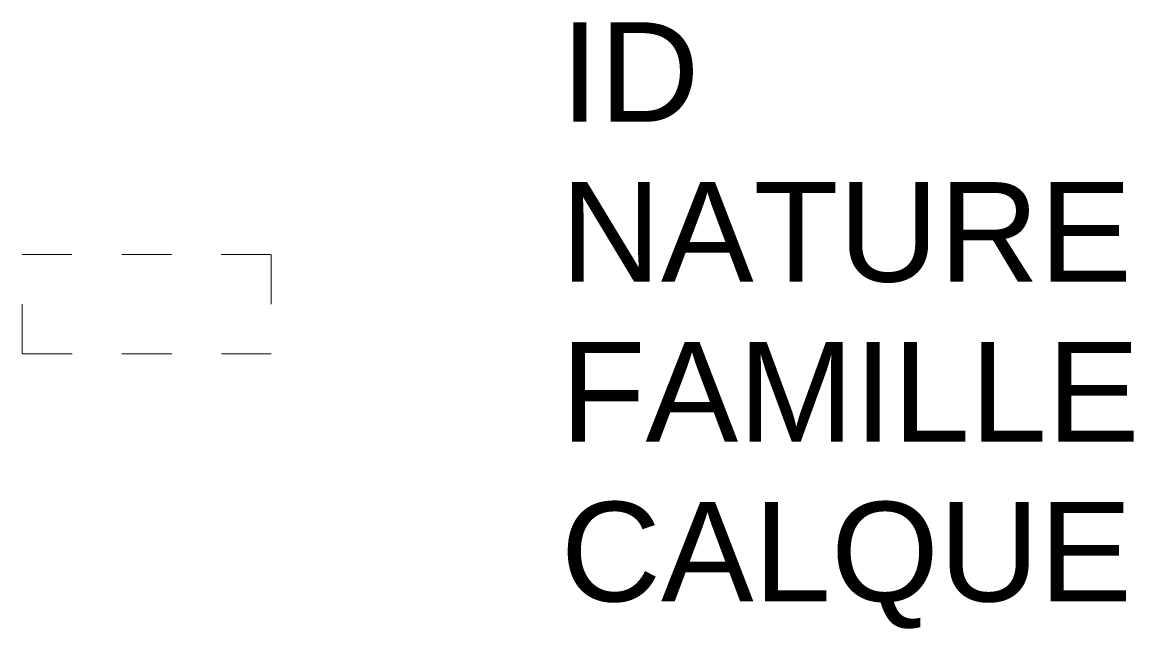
# Model space of a CAD drawing. Header units: metres. Extents: x 3268.8 to 3271.03, y 1901.6 to 1902.82.
import ezdxf

# ---------------------------------------------------------------- set-up
doc = ezdxf.new("R2010")
doc.units = ezdxf.units.M
doc.linetypes.add('Socle_Continu', pattern=[2.5, 2.5, 0])
doc.linetypes.add('Socle_Discontinu', pattern=[0.075, 0.05, -0.025])
doc.layers.add('CHAUF_SCT', color=6, linetype='Socle_Continu', lineweight=13)
doc.styles.get("Standard").update_dxf_attribs({"font": 'arial.ttf'})

msp = doc.modelspace()

# ---------------------------------------------------------------- linework, layer by layer
at = {"layer": 'CHAUF_SCT', "linetype": 'Socle_Discontinu'}
msp.add_lwpolyline([(3268.7989, 1902.3534), (3269.2995, 1902.3534), (3269.2995, 1902.1534), (3268.7989, 1902.1534)], close=True, dxfattribs=at)

# ---------------------------------------------------------------- texts
at = {"layer": 'CHAUF_SCT', "linetype": 'Socle_Discontinu', "flags": 9}
for tag, p, s in [('ID', (3269.8816, 1902.6199), 'EP_0365'), ('NATURE', (3269.8816, 1902.2987), 'Compensateur'), ('FAMILLE', (3269.8816, 1901.9774), 'Chauffage'), ('CALQUE', (3269.8816, 1901.6561), 'CHAUF_SCT')]:
    msp.add_attdef(tag, p, s, height=0.2, dxfattribs=at)

doc.saveas('drawing.dxf')
